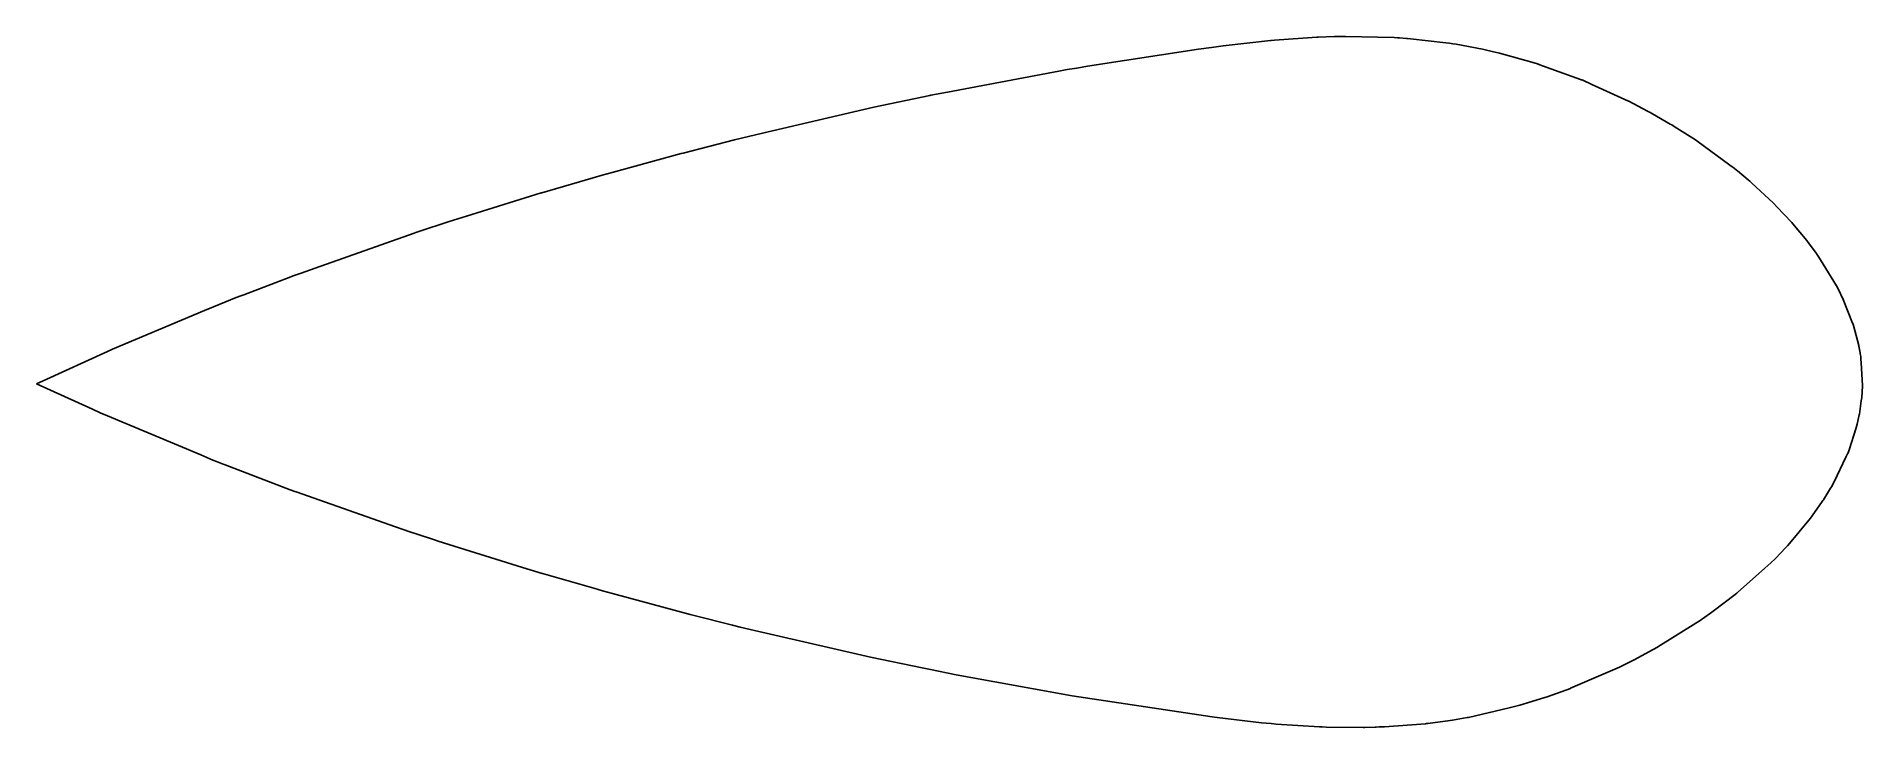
# Model space of a CAD drawing. Header units: metres. Extents: x -88 to 62, y -28 to 28.
import ezdxf

# ---------------------------------------------------------------- set-up
doc = ezdxf.new("R2010")
doc.units = ezdxf.units.M

msp = doc.modelspace()

# ---------------------------------------------------------------- linework, layer by layer
for p, q in [((7.89247, 27.3592), (-1.22874, 25.9556)), ((8.95287, 27.5123), (7.89247, 27.3592)), ((9.91731, 27.6265), (8.95287, 27.5123)), ((13.8117, 28.0817), (9.91731, 27.6265)), ((13.8545, 28.0858), (13.8117, 28.0817)), ((14.1372, 28.1059), (13.8545, 28.0858)), ((17.6219, 28.3481), (14.1372, 28.1059)), ((17.7104, 28.3518), (17.6219, 28.3481)), ((19.0635, 28.3957), (17.7104, 28.3518)), ((19.2434, 28.401), (19.0635, 28.3957)), ((19.5471, 28.4026), (19.2434, 28.401)), ((19.9749, 28.4008), (19.5471, 28.4026)), ((23.9566, 28.3162), (19.9749, 28.4008)), ((24.2331, 28.3031), (23.9566, 28.3162)), ((24.4134, 28.2936), (24.2331, 28.3031)), ((24.975, 28.2537), (24.4134, 28.2936)), ((25.0739, 28.2457), (24.975, 28.2537)), ((25.3201, 28.2216), (25.0739, 28.2457)), ((28.2189, 27.8918), (25.3201, 28.2216)), ((28.5018, 27.8548), (28.2189, 27.8918)), ((28.7781, 27.8127), (28.5018, 27.8548)), ((29.048, 27.7654), (28.7781, 27.8127)), ((31.2231, 27.3629), (29.048, 27.7654)), ((31.338, 27.3389), (31.2231, 27.3629)), ((31.4397, 27.317), (31.338, 27.3389)), ((32.0292, 27.1841), (31.4397, 27.317)), ((32.6102, 27.0298), (32.0292, 27.1841)), ((35.2832, 26.301), (32.6102, 27.0298)), ((-3.57082, 25.5608), (-12.7317, 23.8449)), ((-2.89539, 25.681), (-3.57082, 25.5608)), ((-2.11501, 25.8125), (-2.89539, 25.681)), ((-1.22874, 25.9556), (-2.11501, 25.8125)), ((35.3681, 26.2751), (35.2832, 26.301)), ((35.6596, 26.1741), (35.3681, 26.2751)), ((36.158, 25.9978), (35.6596, 26.1741)), ((39.2839, 24.878), (36.158, 25.9978)), ((39.3366, 24.8569), (39.2839, 24.878)), ((39.3701, 24.8435), (39.3366, 24.8569)), ((39.4669, 24.8042), (39.3701, 24.8435)), ((40.2152, 24.4662), (39.4669, 24.8042)), ((43.2095, 23.1061), (40.2152, 24.4662)), ((-18.7855, 22.5926), (-27.9223, 20.4577)), ((-18.7727, 22.5954), (-18.7855, 22.5926)), ((-14.1899, 23.5605), (-18.7727, 22.5954)), ((-14.0866, 23.5816), (-14.1899, 23.5605)), ((-12.7317, 23.8449), (-14.0866, 23.5816)), ((43.2364, 23.0926), (43.2095, 23.1061)), ((44.7783, 22.2829), (43.2364, 23.0926)), ((44.996, 22.1652), (44.7783, 22.2829)), ((45.1744, 22.0641), (44.996, 22.1652)), ((46.6474, 21.2164), (45.1744, 22.0641)), ((46.7664, 21.1456), (46.6474, 21.2164)), ((46.9552, 21.023), (46.7664, 21.1456)), ((48.7069, 19.9117), (46.9552, 21.023)), ((-30.226, 19.9191), (-34.4492, 18.8353)), ((-27.9223, 20.4577), (-30.226, 19.9191)), ((48.825, 19.8312), (48.7069, 19.9117)), ((51.5346, 17.844), (48.825, 19.8312)), ((-34.5977, 18.7961), (-40.272, 17.2428)), ((-34.4492, 18.8353), (-34.5977, 18.7961)), ((-41.8435, 16.8052), (-46.0519, 15.577)), ((-41.1076, 17.0132), (-41.8435, 16.8052)), ((-40.272, 17.2428), (-41.1076, 17.0132)), ((51.8883, 17.5785), (51.5346, 17.844)), ((52.0978, 17.419), (51.8883, 17.5785)), ((52.1633, 17.3652), (52.0978, 17.419)), ((53.0414, 16.6309), (52.1633, 17.3652)), ((53.1711, 16.5209), (53.0414, 16.6309)), ((53.3159, 16.3859), (53.1711, 16.5209)), ((-46.1051, 15.5611), (-52.2493, 13.6456)), ((-46.0519, 15.577), (-46.1051, 15.5611)), ((55.129, 14.7067), (53.3159, 16.3859)), ((-52.2493, 13.6456), (-53.6543, 13.2067)), ((55.1525, 14.6832), (55.129, 14.7067)), ((55.3971, 14.4248), (55.1525, 14.6832)), ((56.6046, 13.1491), (55.3971, 14.4248)), ((-56.5305, 12.258), (-64.6642, 9.38785)), ((-56.4026, 12.301), (-56.5305, 12.258)), ((-56.1667, 12.3792), (-56.4026, 12.301)), ((-53.6543, 13.2067), (-56.1667, 12.3792)), ((56.6253, 13.1259), (56.6046, 13.1491)), ((56.7193, 13.0141), (56.6253, 13.1259)), ((57.8663, 11.6395), (56.7193, 13.0141)), ((57.9823, 11.4862), (57.8663, 11.6395)), ((58.6595, 10.5751), (57.9823, 11.4862)), ((58.6978, 10.5218), (58.6595, 10.5751)), ((58.8075, 10.3521), (58.6978, 10.5218)), ((-64.6642, 9.38785), (-65.8174, 8.97874)), ((58.9887, 10.066), (58.8075, 10.3521)), ((60.3106, 7.91295), (58.9887, 10.066)), ((-66.669, 8.67099), (-70.5324, 7.19453)), ((-66.4854, 8.73988), (-66.669, 8.67099)), ((-65.8174, 8.97874), (-66.4854, 8.73988)), ((60.3541, 7.83302), (60.3106, 7.91295)), ((60.3872, 7.77083), (60.3541, 7.83302)), ((60.4101, 7.7263), (60.3872, 7.77083)), ((60.6365, 7.27913), (60.4101, 7.7263)), ((-73.0229, 6.20985), (-73.748, 5.91089)), ((-72.5667, 6.39638), (-73.0229, 6.20985)), ((-71.1488, 6.95709), (-72.5667, 6.39638)), ((-70.7639, 7.10635), (-71.1488, 6.95709)), ((-70.5324, 7.19453), (-70.7639, 7.10635)), ((60.6604, 7.23074), (60.6365, 7.27913)), ((60.6692, 7.21257), (60.6604, 7.23074)), ((60.8447, 6.79292), (60.6692, 7.21257)), ((61.6293, 4.86507), (60.8447, 6.79292)), ((-73.748, 5.91089), (-81.3271, 2.72443)), ((61.645, 4.81862), (61.6293, 4.86507)), ((61.685, 4.67523), (61.645, 4.81862)), ((62.1301, 3.01105), (61.685, 4.67523)), ((62.1397, 2.96298), (62.1301, 3.01105)), ((-81.7397, 2.54506), (-87.009, 0.12985)), ((-81.3271, 2.72443), (-81.7397, 2.54506)), ((62.2398, 2.41885), (62.1397, 2.96298)), ((62.2503, 2.35902), (62.2398, 2.41885)), ((62.2579, 2.31429), (62.2503, 2.35902)), ((62.2624, 2.28459), (62.2579, 2.31429)), ((62.2954, 2.06679), (62.2624, 2.28459)), ((62.2964, 2.05971), (62.2954, 2.06679)), ((62.3063, 1.90138), (62.2964, 2.05971)), ((62.3251, 1.59163), (62.3063, 1.90138)), ((62.4364, -0.25706), (62.3251, 1.59163)), ((-87.009, 0.12985), (-87.5599, -0.11777)), ((-87.5599, -0.11777), (-82.9537, -2.21423)), ((62.3418, -1.51418), (62.3795, -1.24361)), ((62.3795, -1.24361), (62.4325, -0.32655)), ((62.4325, -0.32655), (62.4363, -0.25928)), ((62.4363, -0.25928), (62.4364, -0.25706)), ((-82.9537, -2.21423), (-82.2843, -2.5224)), ((-82.2843, -2.5224), (-82.054, -2.62486)), ((-82.054, -2.62486), (-74.0544, -5.96277)), ((62.0125, -3.42735), (62.1728, -2.68066)), ((62.1728, -2.68066), (62.1872, -2.61455)), ((62.1872, -2.61455), (62.1881, -2.60992)), ((62.1881, -2.60992), (62.3418, -1.51418)), ((61.3821, -5.45976), (61.8877, -3.82816)), ((61.8877, -3.82816), (62.0076, -3.44707)), ((62.0076, -3.44707), (62.0125, -3.42735)), ((-74.0544, -5.96277), (-73.0636, -6.38635)), ((61.0798, -6.1539), (61.2159, -5.88332)), ((61.2159, -5.88332), (61.2316, -5.8452)), ((61.2316, -5.8452), (61.3646, -5.50354)), ((61.3646, -5.50354), (61.3821, -5.45976)), ((-73.0636, -6.38635), (-72.7833, -6.49869)), ((-72.7833, -6.49869), (-72.2343, -6.71521)), ((-72.2343, -6.71521), (-72.056, -6.78642)), ((-72.056, -6.78642), (-66.7223, -8.81865)), ((60.1146, -8.17603), (61.0798, -6.1539)), ((-66.7223, -8.81865), (-66.3273, -8.96858)), ((-66.3273, -8.96858), (-66.2423, -8.99986)), ((59.2233, -9.65146), (59.8102, -8.70076)), ((59.8102, -8.70076), (59.9062, -8.54398)), ((59.9062, -8.54398), (59.9162, -8.52675)), ((59.9162, -8.52675), (60.1146, -8.17603)), ((-66.2423, -8.99986), (-58.0724, -11.8581)), ((58.1571, -11.1635), (59.0593, -9.88055)), ((59.0593, -9.88055), (59.1843, -9.71173)), ((59.1843, -9.71173), (59.2233, -9.65146)), ((-58.0724, -11.8581), (-56.894, -12.2688)), ((56.431, -13.2408), (58.0393, -11.3132)), ((58.0393, -11.3132), (58.1571, -11.1635)), ((-56.894, -12.2688), (-56.2978, -12.4765)), ((-56.2978, -12.4765), (-56.2829, -12.4814)), ((-56.2829, -12.4814), (-54.873, -12.9438)), ((-54.873, -12.9438), (-54.5615, -13.046)), ((-54.5615, -13.046), (-47.6301, -15.1976)), ((56.132, -13.5769), (56.2733, -13.4214)), ((56.2733, -13.4214), (56.431, -13.2408)), ((54.4176, -15.278), (54.9077, -14.8369)), ((54.9077, -14.8369), (54.9121, -14.8326)), ((54.9121, -14.8326), (55.2532, -14.4938)), ((55.2532, -14.4938), (55.2805, -14.4668)), ((55.2805, -14.4668), (56.132, -13.5769)), ((-47.6301, -15.1976), (-46.0311, -15.6945)), ((-46.0311, -15.6945), (-45.9991, -15.704)), ((-45.9991, -15.704), (-41.7875, -16.9208)), ((52.1825, -17.2664), (54.4176, -15.278)), ((-41.7875, -16.9208), (-41.0665, -17.1223)), ((-41.0665, -17.1223), (-40.2402, -17.3472)), ((-40.2402, -17.3472), (-33.8632, -19.0659)), ((50.1841, -18.8039), (51.9666, -17.4365)), ((51.9666, -17.4365), (52.1265, -17.3123)), ((52.1265, -17.3123), (52.1825, -17.2664)), ((-33.8632, -19.0659), (-33.5274, -19.1532)), ((-33.5274, -19.1532), (-30.3936, -19.9444)), ((49.0174, -19.6241), (49.9491, -18.9692)), ((49.9491, -18.9692), (50.1841, -18.8039)), ((-30.3936, -19.9444), (-29.7593, -20.0988)), ((-29.7593, -20.0988), (-28.9343, -20.2956)), ((-28.9343, -20.2956), (-19.7758, -22.4093)), ((45.6374, -21.7318), (48.7517, -19.7889)), ((48.7517, -19.7889), (49.0117, -19.628)), ((49.0117, -19.628), (49.0174, -19.6241)), ((-19.7758, -22.4093), (-19.062, -22.5677)), ((43.694, -22.7861), (45.2524, -21.9402)), ((45.2524, -21.9402), (45.5871, -21.7603)), ((45.5871, -21.7603), (45.6374, -21.7318)), ((-19.062, -22.5677), (-14.7971, -23.4539)), ((-14.7971, -23.4539), (-14.1308, -23.5974)), ((-14.1308, -23.5974), (-12.0175, -24.0164)), ((38.4607, -25.1315), (41.7228, -23.7164)), ((41.7228, -23.7164), (42.2965, -23.4771)), ((42.2965, -23.4771), (42.4687, -23.3963)), ((42.4687, -23.3963), (43.5287, -22.8661)), ((43.5287, -22.8661), (43.694, -22.7861)), ((-12.0175, -24.0164), (-2.48822, -25.7475)), ((36.5221, -25.8313), (38.0627, -25.275)), ((38.0627, -25.275), (38.447, -25.1367)), ((38.447, -25.1367), (38.4607, -25.1315)), ((-2.48822, -25.7475), (9.02704, -27.4877)), ((30.0782, -27.5253), (33.4219, -26.7342)), ((33.4219, -26.7342), (34.2864, -26.5293)), ((34.2864, -26.5293), (34.2916, -26.5278)), ((34.2916, -26.5278), (36.3462, -25.8862)), ((36.3462, -25.8862), (36.5221, -25.8313)), ((9.02704, -27.4877), (9.4162, -27.5373)), ((9.4162, -27.5373), (13.0732, -27.9595)), ((13.0732, -27.9595), (13.4565, -28.0006)), ((13.4565, -28.0006), (13.8596, -28.0369)), ((13.8596, -28.0369), (14.283, -28.0686)), ((14.283, -28.0686), (17.846, -28.3011)), ((17.846, -28.3011), (18.0514, -28.3104)), ((18.0514, -28.3104), (18.3837, -28.3176)), ((18.3837, -28.3176), (21.444, -28.3502)), ((21.444, -28.3502), (21.5496, -28.3481)), ((21.5496, -28.3481), (22.4136, -28.3271)), ((22.4136, -28.3271), (22.496, -28.3248)), ((22.496, -28.3248), (22.7457, -28.311)), ((22.7457, -28.311), (23.163, -28.2859)), ((23.163, -28.2859), (26.5373, -28.041)), ((26.5373, -28.041), (26.6148, -28.0339)), ((26.6148, -28.0339), (26.743, -28.0205)), ((26.743, -28.0205), (28.5656, -27.7749)), ((28.5656, -27.7749), (28.7666, -27.7498)), ((28.7666, -27.7498), (29.9725, -27.5436)), ((29.9725, -27.5436), (30.0681, -27.5272)), ((30.0681, -27.5272), (30.0782, -27.5253))]:
    msp.add_line(p, q)

doc.saveas('drawing.dxf')
